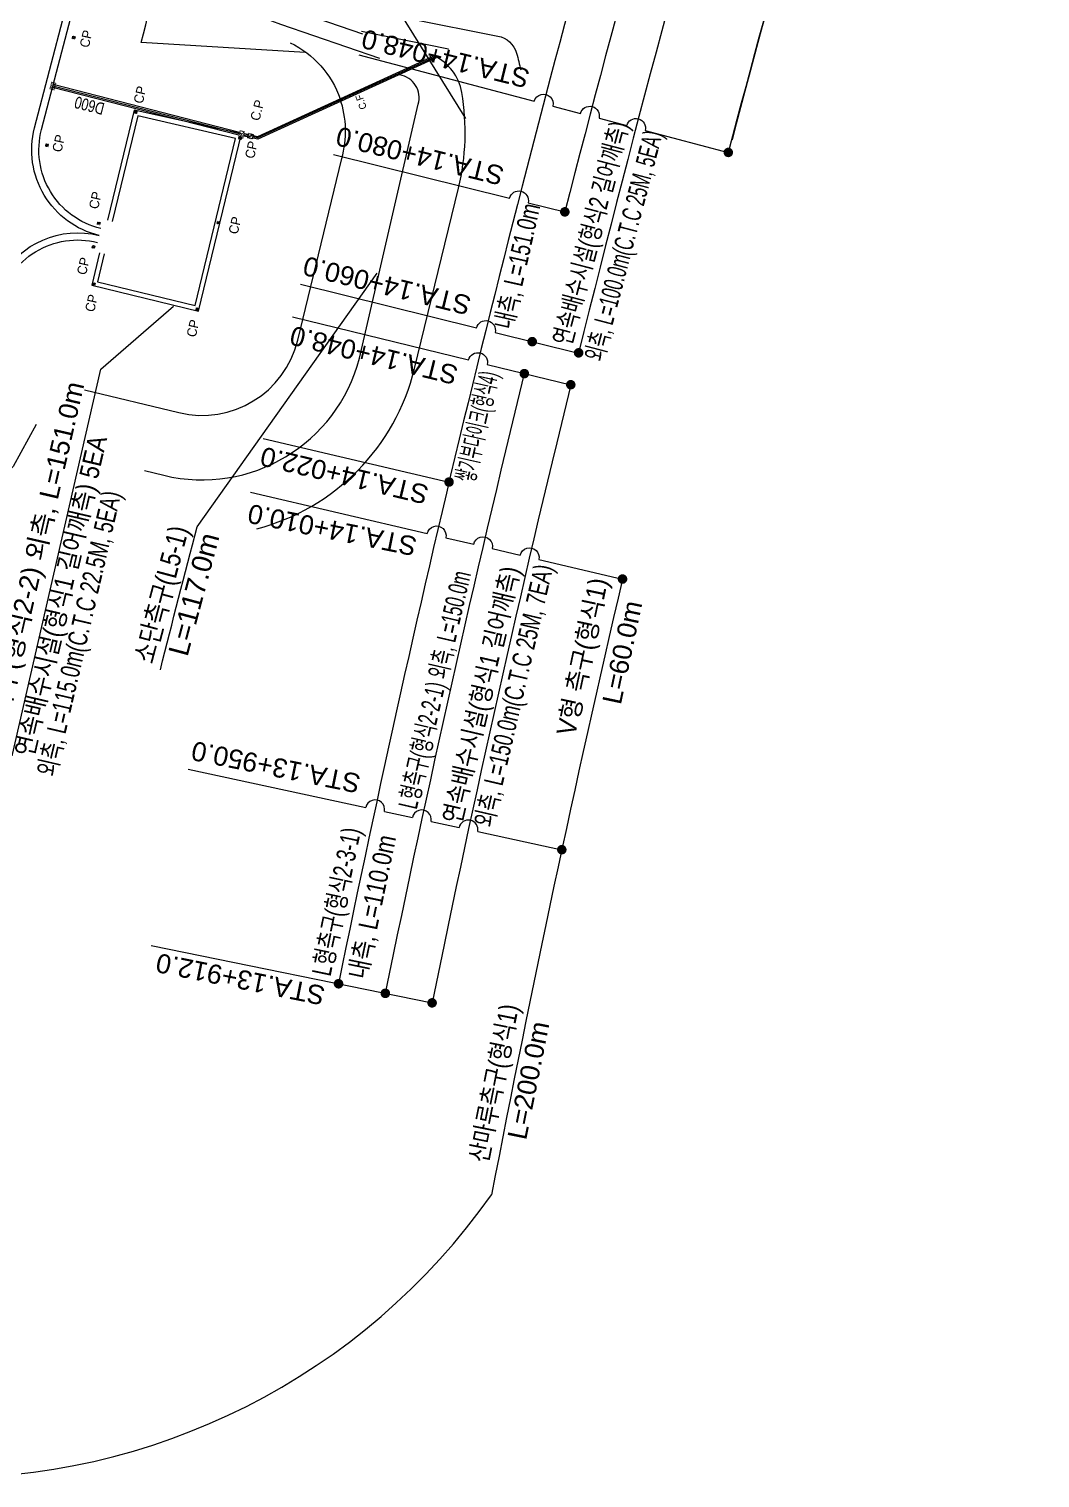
# Model space of a CAD drawing. Header units: millimetres. Extents: x 219390 to 221240, y 444648 to 450301.
# Drawn here: x 219956.3 to 220168, y 447153.2 to 447456.4 of the extents above; entities that cross this region are included whole.
import ezdxf
from ezdxf.enums import TextEntityAlignment as Align

# ---------------------------------------------------------------- set-up
doc = ezdxf.new("R2010")
doc.units = ezdxf.units.MM
doc.linetypes.add('CONT', pattern=[0])
for name, color, linetype in [('[도면]U형 V형 측구', 4, 'Continuous'), ('[도면]노면측구', 5, 'Continuous'), ('[도면]배수구조물도수로+방수거+집수거', 30, 'Continuous'), ('[도면]선배수집수정', 4, 'Continuous'), ('[도면]소단측구', 5, 'Continuous'), ('[도면]연속배수시설', 152, 'Continuous'), ('[도면]종배수관', 30, 'Continuous'), ('[도면]집수정(깎기+쌓기)', 30, 'Continuous'), ('CC-DIML_본선', 1, 'CONT'), ('CC-DIMT_본선', 3, 'CONT')]:
    doc.layers.add(name, color=color, linetype=linetype)
doc.layers.add('[도면]배수구조물 텍스트숨김', color=30, linetype='Continuous', plot=False)
doc.styles.add('GTXT', font='Dotum.TTF')
doc.styles.add('Han_Romanstyle', font='Dotum.TTF')
doc.styles.get("Standard").update_dxf_attribs({"font": 'arial.ttf'})
doc.styles.add('돋움', font='Dotum.TTF')
doc.linetypes.add('H-DICHL021', pattern='A,0.9,[32,kosdic.shx,S=0.1,R=0,X=0,Y=0],-0.333333,["L2-1",Standard,S=0.2,R=0,X=0,Y=-0.1],-0.816667', length=2.05)
doc.linetypes.add('H-DICHL021R', pattern='A,0.9,[32,kosdic.shx,S=0.1,R=0,X=0,Y=0],-0.966667,["L2-1",Standard,S=0.2,R=180,X=0,Y=0.1],-0.183333', length=2.05)
doc.linetypes.add('H-DICHL022', pattern='A,0.9,[32,kosdic.shx,S=0.1,R=0,X=0,Y=0],-0.333333,["L2-2",Standard,S=0.2,R=0,X=0,Y=-0.1],-0.816667', length=2.05)
doc.linetypes.add('H-DICHL05', pattern='A,0.9,[32,kscals.shx,S=0.1,R=0,X=0,Y=0],-0.333333,["L5",Standard,S=0.2,R=0,X=0,Y=-0.1],-0.416667', length=1.65)
doc.linetypes.add('H-DICHL05-1', pattern='A,0.5,[32,kscals.shx,S=0.1,R=0,X=0,Y=0],-0.35,["L5-1",Standard,S=0.2,R=0,X=0,Y=-0.1],-0.731691', length=1)
doc.linetypes.add('H-DICHL05-2', pattern='A,0.5,[32,kosdic.shx,S=0.1,R=0,X=0,Y=0],-0.35,["L5-2",Standard,S=0.2,R=0,X=0,Y=-0.1],-0.659209', length=1)
doc.linetypes.add('H-DICHL05-3', pattern='A,0.5,[32,kosdic.shx,S=0.1,R=0,X=0,Y=0],-0.35,["L5-3",Standard,S=0.2,R=0,X=0,Y=-0.1],-0.659209', length=1)
doc.linetypes.add('H-DICHO021', pattern='A,0.5,[32,kosdic.shx,S=0.1,R=360,X=0,Y=0],-0.333333,["L2-1/O",Standard,S=0.2,R=360,X=0,Y=-0.1],-1.116667', length=1.95)
doc.linetypes.add('H-DICHS01', pattern='A,0.9,[32,kosdic.shx,S=0.1,R=0,X=0,Y=0],-0.35,["S1",Standard,S=0.2,R=0,X=0,Y=-0.1],-0.441746', length=1)
doc.linetypes.add('H-DICHS02', pattern='A,0.9,[32,kosdic.shx,S=0.1,R=0,X=0,Y=0],-0.35,["S2",Standard,S=0.2,R=0,X=0,Y=-0.1],-0.441746', length=1)
doc.linetypes.add('H-DICHU06', pattern='A,0.9,[32,kscals.shx,S=0.1,R=0,X=0,Y=0],-0.333333,["U6",Standard,S=0.2,R=0,X=0,Y=-0.1],-0.416667', length=1.65)
doc.linetypes.add('H-DICHV01R', pattern='A,0.9,[32,kscals.shx,S=0.1,R=0,X=0,Y=0],-0.666667,["V1",Standard,S=0.2,R=180,X=0,Y=0.1],-0.083333', length=1.65)

# ---------------------------------------------------------------- blocks, each defined once
blk = doc.blocks.new('A$C4A554AB3')
at = {"layer": '[도면]선배수집수정', "color": 0, "const_width": 0.02}
blk.add_lwpolyline([(0.01, 0.01), (0.01, 0.7), (0.7, 0.7), (0.7, 0.01)], close=True, dxfattribs=at)
at = {"layer": '[도면]선배수집수정', "color": 0}
blk.add_lwpolyline([(0.13, 0.13), (0.13, 0.58), (0.58, 0.58), (0.58, 0.13)], close=True, dxfattribs=at)

msp = doc.modelspace()

# ---------------------------------------------------------------- linework, layer by layer
at = {"layer": '[도면]U형 V형 측구', "color": 4, "linetype": 'H-DICHU06', "ltscale": 10, "flags": 128}
for points in [[(220029.71, 447450.24), (220009, 447457.35), (220007.14, 447458.06), (219996.3, 447463.06), (219995.03, 447464.6), (219996.26, 447476.47), (220003.62, 447494.96), (220006.93, 447505.39), (220008.13, 447509.19), (220009.63, 447513.93), (220010.17, 447515.85), (220011.8, 447521.59), (220012.86, 447525.32)], [(220026.2, 447455.38), (220009.25, 447461.18), (220000.22, 447465.34), (219998.95, 447466.88), (219999.78, 447474.8), (220000.26, 447476.73), (220004.72, 447487.8), (220006.95, 447493.34), (220007.61, 447495.2), (220010.59, 447504.61)]]:
    msp.add_lwpolyline(points, dxfattribs=at)
at = {"layer": '[도면]U형 V형 측구', "color": 4, "linetype": 'H-DICHV01R', "ltscale": 8, "flags": 128}
msp.add_lwpolyline([(219957.75, 447373.71), (219952.95, 447364.86), (219944.54, 447355.68), (219944.81, 447347.95)], dxfattribs=at)
at = {"layer": '[도면]노면측구', "color": 4, "linetype": 'H-DICHO021', "ltscale": 10, "flags": 128}
msp.add_lwpolyline([(219961.28, 447444.51), (219973.94, 447492.97), (219978, 447512.54, -0.00208), (219985.76, 447540.11, -0.002498), (219995.37, 447573.13, -0.002498)], format="xyb", dxfattribs=at)
at = {"layer": '[도면]노면측구', "color": 4, "linetype": 'H-DICHL021', "ltscale": 10, "flags": 128}
msp.add_lwpolyline([(219971.29, 447414.71, -0.420277), (219958.9, 447435.38), (219961.28, 447444.51)], format="xyb", dxfattribs=at)
at = {"layer": '[도면]노면측구', "color": 4, "linetype": 'H-DICHL021R', "ltscale": 10, "flags": 128}
msp.add_lwpolyline([(219971.07, 447409.62), (219969.43, 447402.81), (219991.78, 447397.39), (220000.8, 447434.54), (219978.32, 447439.45), (219972.73, 447416.42)], dxfattribs=at)
at = {"layer": '[도면]노면측구', "color": 4, "linetype": 'H-DICHL022', "ltscale": 10, "flags": 128}
msp.add_lwpolyline([(219922.62, 447281.77, -0.00277), (219930.45, 447319.1, -0.0045), (219939.02, 447357.89), (219942.5, 447367.41), (219950, 447399.25, -0.4183), (219970.59, 447411.79, -0.4183)], format="xyb", dxfattribs=at)
at = {"layer": '[도면]배수구조물도수로+방수거+집수거', "color": 4}
for points in [[(220041.51, 447450.42), (220004.16, 447433.38), (220003.18, 447433.62)], [(220041.42, 447450.65), (220004.14, 447433.64), (220003.24, 447433.86)], [(220041.32, 447450.88), (220004.11, 447433.9), (220003.3, 447434.11)], [(220040.85, 447449.46), (220040.25, 447450.83)]]:
    msp.add_lwpolyline(points, dxfattribs=at)
at = {"layer": '[도면]선배수집수정', "color": 4}
for points in [[(219965.37, 447454.47), (219965.91, 447454.81)], [(219978.31, 447438.88), (219978.85, 447439.22)], [(220000.24, 447433.43), (220000.78, 447433.77)], [(219959.77, 447431.96), (219960.31, 447432.3)], [(219970.62, 447415.61), (219971.16, 447415.95)], [(219995.65, 447415.75), (219996.19, 447416.09)], [(219969.52, 447410.68), (219970.05, 447411.02)], [(219969.57, 447402.91), (219970.11, 447403.25)], [(219991.25, 447397.63), (219991.79, 447397.97)]]:
    msp.add_lwpolyline(points, dxfattribs=at)
at = {"layer": '[도면]소단측구', "color": 4, "linetype": 'H-DICHL05', "ltscale": 10}
msp.add_line((220025.87, 447456.02), (220044.09, 447452.29), dxfattribs=at)
at = {"layer": '[도면]소단측구', "color": 4, "linetype": 'H-DICHL05-3', "ltscale": 10, "flags": 128}
msp.add_lwpolyline([(220023.25, 447461.17), (220052.66, 447455.26), (220054.41, 447454.95, -0.28942), (220058.37, 447451.37, -0.014769), (220059.23, 447447.87)], format="xyb", dxfattribs=at)
at = {"layer": '[도면]소단측구', "color": 4, "linetype": 'H-DICHL05', "ltscale": 8, "flags": 128}
msp.add_lwpolyline([(220010.97, 447453.57, -0.198094), (220021.42, 447441.8)], format="xyb", dxfattribs=at)
at = {"layer": '[도면]소단측구', "color": 4, "linetype": 'H-DICHL05-2', "ltscale": 10, "flags": 128}
for points in [[(220046.2, 447423.15, 0.102089), (220046.9, 447443.15, 0.242566), (220041.09, 447450.82, 0.242566)], [(220003.97, 447351.87, 0.27658), (220036.99, 447385.38), (220046.2, 447423.15, 0.000019), (220046.2, 447423.15, 0.000019)]]:
    msp.add_lwpolyline(points, format="xyb", dxfattribs=at)
at = {"layer": '[도면]소단측구', "color": 4, "linetype": 'H-DICHL05-1', "ltscale": 10, "flags": 128}
msp.add_lwpolyline([(219980.49, 447364.03), (219984.51, 447363.05, 0.408552), (220025.5, 447387.56), (220037.78, 447440.71, 0.446575), (220033.89, 447446.84)], format="xyb", dxfattribs=at)
at = {"layer": '[도면]소단측구', "color": 4, "linetype": 'H-DICHL05', "ltscale": 10, "flags": 128}
msp.add_lwpolyline([(219967.92, 447380.95), (219987.68, 447376.16, 0.413562), (220012.53, 447391.32), (220021.77, 447429.37, 0.154183), (220021.42, 447441.8, 0.154183)], format="xyb", dxfattribs=at)
at = {"layer": '[도면]연속배수시설', "color": 4, "linetype": 'H-DICHS02', "ltscale": 10, "flags": 128}
msp.add_lwpolyline([(219970.95, 447413.25, -0.420277), (219957.45, 447435.76), (219970, 447483.81), (219972.48, 447493.31), (219974.61, 447503.57)], format="xyb", dxfattribs=at)
at = {"layer": '[도면]연속배수시설', "color": 4, "linetype": 'H-DICHS01', "ltscale": 10, "flags": 128}
msp.add_lwpolyline([(219972.05, 447409.38), (219970.64, 447403.55), (219991.04, 447398.59), (219999.53, 447433.55), (219979.06, 447438.26), (219973.7, 447416.18)], dxfattribs=at)
msp.add_lwpolyline([(219950.39, 447404.36, -0.33872), (219970.95, 447413.25)], format="xyb", dxfattribs=at)
at = {"layer": '[도면]종배수관', "color": 4}
for points in [[(220000.21, 447434.2), (219961.21, 447444.22)], [(220000.29, 447434.49), (219961.28, 447444.51)], [(220000.36, 447434.78), (219961.36, 447444.8)]]:
    msp.add_lwpolyline(points, dxfattribs=at)
at = {"layer": '[도면]집수정(깎기+쌓기)', "color": 4}
for points, const_width in [([(219960.99, 447445.36), (219961.95, 447445.11), (219961.58, 447443.66), (219960.61, 447443.91)], 0.1), ([(219961.09, 447445.18), (219961.77, 447445.01), (219961.47, 447443.84), (219960.79, 447444.02)], 0.1), ([(220000.47, 447435.21), (220001.44, 447434.97), (220001.07, 447433.51), (220000.1, 447433.76)], 0.1), ([(220000.58, 447435.03), (220001.26, 447434.86), (220000.96, 447433.7), (220000.28, 447433.87)], 0.1), ([(220002.22, 447434.74), (220003.38, 447434.45), (220003.09, 447433.28), (220001.93, 447433.57)], 0.02)]:
    msp.add_lwpolyline(points, close=True, dxfattribs=dict(at, const_width=const_width))
at = {"layer": '[도면]집수정(깎기+쌓기)', "color": 4, "const_width": 0.1}
for points in [[(219961.77, 447445.01), (219960.79, 447444.02)], [(220001.26, 447434.86), (220000.28, 447433.87)]]:
    msp.add_lwpolyline(points, dxfattribs=at)
at = {"layer": '[도면]집수정(깎기+쌓기)', "color": 4}
for points in [[(220002.03, 447433.88), (220001.19, 447434)], [(220002.09, 447434.13), (220001.25, 447434.24)], [(220002.16, 447434.37), (220001.32, 447434.48)], [(220003.2, 447434.34), (220002.11, 447433.68)]]:
    msp.add_lwpolyline(points, dxfattribs=at)
msp.add_lwpolyline([(220002.33, 447434.55), (220003.2, 447434.34), (220002.99, 447433.46), (220002.11, 447433.68)], close=True, dxfattribs=at)
at = {"layer": 'CC-DIML_본선'}
for p, q in [((220023, 447477.53), (220047.64, 447437.72)), ((220014.09, 447451.55), (219979.77, 447453.59)), ((220025.34, 447451.02), (220062.08, 447441.33)), ((220065.95, 447440.31), (220071.75, 447438.78)), ((220075.62, 447437.76), (220081.42, 447436.23)), ((220085.29, 447435.21), (220102.69, 447430.61)), ((219991.46, 447352.27), (220029.2, 447405.34)), ((220005.32, 447370.74), (220044.23, 447361.65)), ((220002.64, 447359.54), (220039.64, 447350.9)), ((220043.54, 447349.99), (220049.38, 447348.63)), ((220053.28, 447347.72), (220059.12, 447346.35)), ((220063.01, 447345.44), (220080.54, 447341.35)), ((219989.62, 447301.54), (220026.77, 447293.55)), ((220030.68, 447292.7), (220036.55, 447291.44)), ((220040.46, 447290.6), (220046.32, 447289.34)), ((220050.23, 447288.49), (220067.83, 447284.71)), ((219981.89, 447264.64), (220040.68, 447252.66))]:
    msp.add_line(p, q, dxfattribs=at)
at = {"layer": 'CC-DIML_본선', "flags": 128}
for points in [[(220145.89, 447676.76, 0.020032), (220068.47, 447418.17, 0.020032)], [(220155.34, 447673.51, 0.022111), (220071.34, 447388.62, 0.022111)], [(220167.96, 447648.51, 0.01703), (220102.69, 447430.61)], [(220167.96, 447648.51, 0.01703), (220103.47, 447433.22)], [(220079.77, 447498.69, 0.018427), (220021.08, 447256.65)], [(219979.77, 447453.59, -0.00267), (219987.44, 447483.49, -0.00267)], [(220059.98, 447384.33, 0.00986), (220030.88, 447254.66)], [(220069.7, 447381.95, 0.00986), (220040.68, 447252.66)], [(219983.79, 447322.37, -0.00267), (219991.46, 447352.27, -0.00267)], [(220080.54, 447341.35, 0.00986), (220053.12, 447212.52)]]:
    msp.add_lwpolyline(points, format="xyb", dxfattribs=at)
at = {"layer": 'CC-DIML_본선'}
for points in [[(220062.08, 447441.33, -1), (220065.95, 447440.31, -1)], [(220071.75, 447438.78, -1), (220075.62, 447437.76, -1)], [(220081.42, 447436.23, -1), (220085.29, 447435.21, -1)], [(220056.89, 447421.04, -1), (220060.77, 447420.08, -1)], [(220049.98, 447393.9, -1), (220053.87, 447392.94, -1)], [(220048.33, 447387.19, -1), (220052.21, 447386.24, -1)], [(220039.64, 447350.9, -1), (220043.54, 447349.99, -1)], [(220049.38, 447348.63, -1), (220053.28, 447347.72, -1)], [(220059.12, 447346.35, -1), (220063.01, 447345.44, -1)], [(220030.68, 447292.7, 1), (220026.77, 447293.55, 1)], [(220040.46, 447290.6, 1), (220036.55, 447291.44, 1)], [(220050.23, 447288.49, 1), (220046.32, 447289.34, 1)]]:
    msp.add_lwpolyline(points, format="xyb", dxfattribs=at)
for points in [[(220020, 447430.16), (220056.89, 447421.04)], [(220060.77, 447420.08), (220068.47, 447418.17)], [(220013.09, 447403.03), (220049.98, 447393.9)], [(220011.42, 447396.24), (220048.33, 447387.19)], [(220053.87, 447392.94), (220071.34, 447388.62)], [(220052.21, 447386.24), (220069.7, 447381.95)]]:
    msp.add_lwpolyline(points, dxfattribs=at)
for points in [[(220103.17, 447430.74, 1, 1, -1), (220102.21, 447430.49, 1, 1, -1)], [(220068.95, 447418.3, 1, 1, -1), (220067.98, 447418.05, 1, 1, -1)], [(220062.12, 447391.15, 1, 1, -1), (220061.15, 447390.89, 1, 1, -1)], [(220071.84, 447388.8, 1, 1, -1), (220070.87, 447388.55, 1, 1, -1)], [(220060.47, 447384.46, 1, 1, -1), (220059.5, 447384.2, 1, 1, -1)], [(220070.19, 447382.13, 1, 1, -1), (220069.23, 447381.88, 1, 1, -1)], [(220044.71, 447361.77, 1, 1, -1), (220043.74, 447361.52, 1, 1, -1)], [(220081.03, 447341.47, 1, 1, -1), (220080.06, 447341.22, 1, 1, -1)], [(220068.31, 447284.83, 1, 1, -1), (220067.35, 447284.58, 1, 1, -1)], [(220021.57, 447256.78, 1, 1, -1), (220020.6, 447256.53, 1, 1, -1)], [(220031.37, 447254.78, 1, 1, -1), (220030.4, 447254.53, 1, 1, -1)], [(220041.16, 447252.79, 1, 1, -1), (220040.2, 447252.53, 1, 1, -1)]]:
    msp.add_lwpolyline(points, format="xyseb", close=True, dxfattribs=at)
at = {"layer": 'CC-DIML_본선', "elevation": -192, "flags": 128}
msp.add_lwpolyline([(219952.62, 447303.75), (219971.31, 447385.27), (219986.52, 447398.46)], dxfattribs=at)
at = {"layer": 'CC-DIML_본선'}
msp.add_arc((219938.83, 447293.02), 139.79, 212.5451, 324.8393, dxfattribs=at)

# ---------------------------------------------------------------- block references
at = {"layer": '[도면]선배수집수정', "color": 4, "rotation": 77.32594859052394}
for p in [(219965.91, 447454.22), (219978.85, 447438.62), (220000.78, 447433.18), (219960.31, 447431.7), (219971.16, 447415.35), (219996.19, 447415.5), (219970.05, 447410.43), (219970.11, 447402.65), (219991.79, 447397.38)]:
    msp.add_blockref('A$C4A554AB3', p, dxfattribs=at)

# ---------------------------------------------------------------- texts
at = {"layer": '[도면]배수구조물 텍스트숨김', "color": 4, "style": '돋움', "width": 0.8}
msp.add_text('D600', height=2.5, rotation=165.7333, dxfattribs=at).set_placement((219969.24, 447441.63, 243), align=Align.CENTER)
at = {"layer": '[도면]배수구조물도수로+방수거+집수거', "color": 4, "style": '돋움'}
for s, rotation, p in [('300×250', 23.6429, (220039.58, 447450.28)), ('상부', 292.3464, (220042.02, 447450.76))]:
    msp.add_text(s, height=0.2, rotation=rotation, dxfattribs=at).set_placement(p, align=Align.MIDDLE_CENTER)
at = {"layer": '[도면]배수구조물도수로+방수거+집수거', "color": 4, "style": 'Han_Romanstyle'}
msp.add_text('C.F', height=1.5, rotation=109.0761, dxfattribs=at).set_placement((220027.03, 447439.91, -2))
at = {"layer": '[도면]선배수집수정', "color": 4, "linetype": 'ByBlock', "style": '돋움', "width": 0.4}
for p in [(219965.65, 447454.64), (219978.59, 447439.05), (220000.52, 447433.6), (219960.05, 447432.13), (219970.9, 447415.78), (219995.93, 447415.93), (219969.79, 447410.85), (219969.84, 447403.08), (219991.52, 447397.81)]:
    msp.add_text('선배수-노측', height=0.2, rotation=77.3259, dxfattribs=at).set_placement(p, align=Align.MIDDLE_CENTER)
at = {"layer": '[도면]선배수집수정', "color": 4, "ltscale": 20, "style": 'Han_Romanstyle'}
for p in [(219968.8, 447452.4, -211), (219980.09, 447440.69), (219963.05, 447430.53), (220003.39, 447429.18), (219970.73, 447418.62), (219999.96, 447413.37), (219968.21, 447404.85, -184), (219969.93, 447397.1), (219991.18, 447391.82)]:
    msp.add_text('CP', height=2, rotation=77.3259, dxfattribs=at).set_placement(p)
at = {"layer": '[도면]집수정(깎기+쌓기)', "color": 4, "linetype": 'ByBlock', "style": '돋움'}
for s, rotation, p in [('2', 255.5876, (219961.14, 447444.55)), ('깎기부', 255.5876, (219961.41, 447444.48)), ('2', 255.5876, (220000.62, 447434.4)), ('깎기부', 255.5876, (220000.89, 447434.33)), ('4-4', 256.0004, (220002.51, 447434.05)), ('깎기부', 256.0004, (220002.78, 447433.98))]:
    msp.add_text(s, height=0.2, rotation=rotation, dxfattribs=at).set_placement(p, align=Align.MIDDLE_CENTER)
at = {"layer": '[도면]집수정(깎기+쌓기)', "color": 4, "ltscale": 10, "style": 'GTXT'}
msp.add_text('C.P', height=2, rotation=76.0004, dxfattribs=at).set_placement((220004.07, 447439.45, 302), align=Align.MIDDLE_CENTER)
at = {"layer": 'CC-DIMT_본선'}
for s, rotation, p in [('STA.14+048.0', 166.2215, (220026.55, 447456.44)), ('STA.14+080.0', 166.2215, (220021.19, 447436.08)), ('STA.14+060.0', 166.2215, (220014.29, 447408.95)), ('STA.14+048.0', 166.2215, (220011.54, 447394.37)), ('STA.14+022.0', 166.6585, (220005.32, 447369.09, 186)), ('STA.14+010.0', 168.6471, (220002.58, 447357.1, 186)), ('STA.13+950.0', 168.6471, (219990.78, 447307.46, 186)), ('STA.13+912.0', 168.6471, (219983.36, 447263.09))]:
    msp.add_text(s, height=4, rotation=rotation, dxfattribs=at).set_placement(p, align=Align.RIGHT)
for s, rotation, width, p in [('연속배수시설(형식2 길어깨측)', 75.3203, 0.7, (220076.96, 447412.93, -15)), ('외측, L=100.0m(C.T.C 25M, 5EA)', 75.3203, 0.6, (220083.86, 447410.28, -15)), ('내측, L=151.0m', 77.3518, 0.7, (220061.6, 447406.13, 11)), ('쌓기부다이크(형식4)', 77.3518, 0.5, (220053.16, 447372.55, -193)), ('연속배수시설(형식1 길어깨측) 5EA', 76.93, 0.85, (219966.08, 447337.12, -392)), ('외측, L=115.0m(C.T.C 22.5M, 5EA)', 76.93, 0.7, (219969.88, 447329.23, -396)), ('L형측구(형식2-2-1) 외측, L=150.0m', 77.0197, 0.6, (220044.32, 447317.46)), ('연속배수시설(형식1 길어깨측)', 76.93, 0.8, (220054.08, 447316.43)), ('외측, L=150.0m(C.T.C 25M, 7EA)', 76.93, 0.68, (220060.88, 447316.23)), ('V형 측구(형식1)', 78.0538, 0.9, (220075.23, 447324.45)), ('L형측구(형식2-3-1)', 78.1653, 0.7, (220023.79, 447273.2, -400)), ('내측, L=110.0m', 78.2465, 0.8, (220031.24, 447272.11, 11)), ('산마루측구(형식1)', 78.66, 0.8, (220056.75, 447235.24))]:
    msp.add_text(s, height=4, rotation=rotation, dxfattribs=dict(at, width=width)).set_placement(p, align=Align.BOTTOM_CENTER)
for s, rotation, p in [('L형측구(형식2-2) 외측, L=151.0m', 77.0197, (219960.1, 447342.99, -192)), ('L=60.0m', 78.0538, (220083.62, 447325.34)), ('L=200.0m', 78.66, (220063.98, 447235.82))]:
    msp.add_text(s, height=4, rotation=rotation, dxfattribs=at).set_placement(p, align=Align.BOTTOM_CENTER)
at = {"layer": 'CC-DIMT_본선', "width": 0.8}
msp.add_text('소단측구(L5-1)', height=4.2, rotation=75.1229, dxfattribs=at).set_placement((219986.01, 447337.6), align=Align.CENTER)
at = {"layer": 'CC-DIMT_본선'}
msp.add_text('L=117.0m', height=4.2, rotation=75.1229, dxfattribs=at).set_placement((219988.76, 447338.7), align=Align.TOP_CENTER)

doc.saveas('drawing.dxf')
